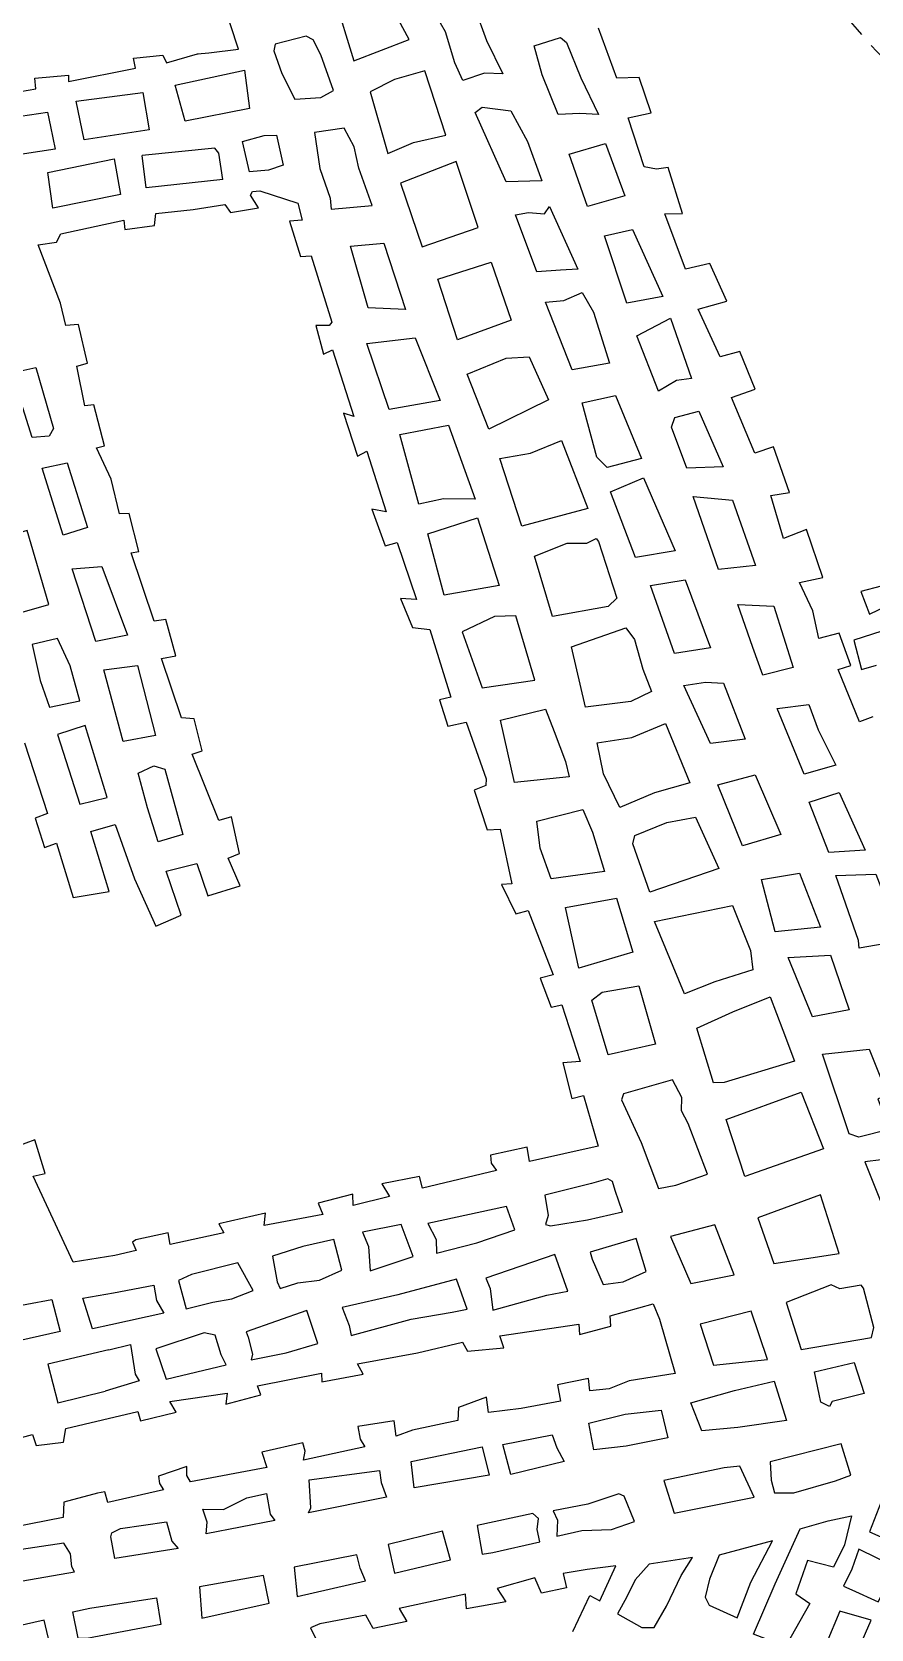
# Model space of a CAD drawing. Header units: inches. Extents: x 10131215 to 10153225, y 3476725 to 3491422.
# Drawn here: x 10145138 to 10145862, y 3484278 to 3485655 of the extents above; entities that cross this region are included whole.
import ezdxf

# ---------------------------------------------------------------- set-up
doc = ezdxf.new("R2010")
doc.units = ezdxf.units.IN
doc.header["$LTSCALE"] = 100
doc.header["$MEASUREMENT"] = 0
doc.linetypes.add('DASHED2', pattern=[0.375, 0.25, -0.125])
for name, color, linetype in [('ELEVATIONS-UPEER MASON-CONTOURS', 175, 'CONTINUOUS'), ('MINE WORKINGS-ADJACENT-GREGORY COAL-6690', 251, 'CONTINUOUS'), ('ROADS', 34, 'DASHED2')]:
    doc.layers.add(name, color=color, linetype=linetype)

msp = doc.modelspace()

# ---------------------------------------------------------------- linework, layer by layer
at = {"layer": 'ELEVATIONS-UPEER MASON-CONTOURS', "const_width": 5}
msp.add_lwpolyline([(10135978.9, 3483263.2, 0), (10135880.2, 3483248.3, 0.000547)], format="xyb", dxfattribs=at)
at = {"layer": 'MINE WORKINGS-ADJACENT-GREGORY COAL-6690'}
for p, q in [((10145299, 3485550.3), (10145295.6, 3485554.4)), ((10145302.6, 3485527.5), (10145299, 3485550.3))]:
    msp.add_line(p, q, dxfattribs=at)
at = {"layer": 'MINE WORKINGS-ADJACENT-GREGORY COAL-6690', "flags": 128}
for points in [[(10145280.8, 3485635.9), (10145290.5, 3485636.6), (10145316.1, 3485640), (10145295.8, 3485701.4)], [(10145863.4, 3485064.2), (10145851.9, 3485059.9), (10145833.5, 3485104.9), (10145844.3, 3485108.5), (10145834.2, 3485136.3), (10145816.9, 3485131.8), (10145811.6, 3485155.7), (10145800.2, 3485180.1), (10145820.3, 3485184.2), (10145806.2, 3485225.7), (10145786.2, 3485217.9), (10145775.2, 3485254.9), (10145791.5, 3485257.5), (10145777.5, 3485296.9), (10145761.6, 3485291.4), (10145741.4, 3485339.6), (10145761.7, 3485346.6), (10145748.7, 3485379.2), (10145731.6, 3485374.5), (10145712.6, 3485415.8), (10145737.3, 3485422.7), (10145722.6, 3485455), (10145701.7, 3485450.1), (10145683.8, 3485497.9), (10145699, 3485498.1), (10145686.7, 3485537.9), (10145676.7, 3485536.3), (10145666.1, 3485538.4), (10145652.3, 3485580.6), (10145672.1, 3485585), (10145661.6, 3485615.4), (10145642.4, 3485615), (10145626.6, 3485658)], [(10145094.7, 3485597.5), (10145141.2, 3485605.8), (10145140.2, 3485614.9), (10145169.3, 3485617.5), (10145169.5, 3485612.1), (10145227.2, 3485623.4), (10145225.3, 3485632), (10145250.8, 3485634.6), (10145253.8, 3485628.1), (10145280.8, 3485635.9), (10145281.1, 3485635.9)], [(10145295.6, 3485554.4), (10145232.8, 3485548.2)], [(10145302.6, 3485527.5), (10145236.5, 3485520.4), (10145232.8, 3485548.2)], [(10145131.4, 3485041.8), (10145151.1, 3484980.9), (10145140.7, 3484976.9), (10145148.7, 3484951.6), (10145159.1, 3484955.1), (10145173.3, 3484908.4), (10145204.5, 3484913.7), (10145188.5, 3484965.4), (10145209.6, 3484971.4), (10145226.4, 3484924.4), (10145244.8, 3484883.6), (10145266.7, 3484893.2), (10145253.7, 3484931), (10145280.1, 3484937.8), (10145289.6, 3484909.9), (10145317.6, 3484918.5), (10145307.2, 3484942.4), (10145316.8, 3484946.3), (10145310.1, 3484977.8), (10145299.2, 3484974.8), (10145276.1, 3485032.1), (10145284.7, 3485034.8), (10145277.9, 3485062.5), (10145267, 3485063.4), (10145249.7, 3485114.6), (10145262, 3485116.9), (10145253.4, 3485148), (10145243.2, 3485146.6), (10145223.5, 3485205.6), (10145229.9, 3485206.7), (10145221.8, 3485239.6), (10145213.4, 3485239.2), (10145206.3, 3485269.1), (10145193.4, 3485296.1), (10145200.4, 3485297.8), (10145191.1, 3485333.1), (10145183.4, 3485332.2), (10145176.6, 3485366.6), (10145185.8, 3485369), (10145178, 3485402.4), (10145167.2, 3485401.6), (10145162.5, 3485420.9), (10145143.3, 3485471.2), (10145159, 3485473.6), (10145162.6, 3485480.5), (10145217, 3485492.5), (10145218.1, 3485484.4), (10145243.6, 3485487.8), (10145244.8, 3485498.3), (10145277, 3485501.6), (10145304.2, 3485505.9), (10145309.2, 3485498.9), (10145333.2, 3485503), (10145326.5, 3485514.1), (10145328.1, 3485517.1), (10145334.4, 3485517.6), (10145367.3, 3485507.2), (10145371, 3485492.3), (10145359.9, 3485491.6), (10145369.5, 3485461.2), (10145378.7, 3485461.7), (10145396.5, 3485404.5), (10145394.3, 3485401.7), (10145382.7, 3485401.5), (10145389.5, 3485376.9), (10145397.1, 3485380.5), (10145415.6, 3485323), (10145406.5, 3485325.9), (10145418.7, 3485288.9), (10145426.7, 3485293.2), (10145443.4, 3485240.8), (10145431, 3485243.2), (10145442.5, 3485211.6), (10145452.8, 3485214.5), (10145469.5, 3485165.2), (10145455.8, 3485166.2), (10145466.3, 3485141.2), (10145481.1, 3485139.5), (10145499.2, 3485081), (10145489.5, 3485078.9), (10145496.6, 3485056.2), (10145512.5, 3485059.6), (10145529.6, 3485010.7), (10145529.3, 3485004.9), (10145519.4, 3485000.8), (10145530.6, 3484966.6), (10145541.8, 3484967.4), (10145551.9, 3484920.3), (10145542.9, 3484919.7), (10145555.3, 3484894.2), (10145566, 3484897.1), (10145587.6, 3484841.7), (10145576.4, 3484838.9), (10145585.8, 3484813.7), (10145595, 3484815.9), (10145610.7, 3484767), (10145595.9, 3484765.7), (10145603.5, 3484735.2), (10145613.6, 3484737.7), (10145626.3, 3484694), (10145567.2, 3484680.8), (10145565.1, 3484693), (10145533.4, 3484686.1), (10145533.9, 3484679.4), (10145538.7, 3484673), (10145474.9, 3484657.7), (10145472.3, 3484667.7), (10145439.7, 3484661.4), (10145446.3, 3484650.7), (10145414.9, 3484642.9), (10145414.8, 3484652.7), (10145384.9, 3484644.9), (10145388.9, 3484635), (10145338.2, 3484625.5), (10145339.2, 3484636.1), (10145299.2, 3484626.9), (10145303.3, 3484619.1), (10145257.2, 3484609.2), (10145255.3, 3484619.2), (10145227.5, 3484613.2), (10145224.5, 3484611.1), (10145227.7, 3484604.1), (10145209.2, 3484599.6), (10145173.4, 3484593.9), (10145139, 3484668.1), (10145149.2, 3484670.4), (10145140.2, 3484699.3), (10145124.9, 3484693.7)], [(10145870.5, 3485176.7), (10145852.9, 3485172.2), (10145860.4, 3485152.7), (10145876.6, 3485160.4)], [(10145894.5, 3485145.6), (10145847.1, 3485130.2), (10145853.6, 3485105), (10145866.4, 3485108.7)], [(10145208.1, 3484567.5), (10145243, 3484574), (10145245.2, 3484560.8), (10145251.7, 3484550.1), (10145205.8, 3484539.8)], [(10145090.8, 3484432.4), (10145138.4, 3484445.3), (10145141.5, 3484435.8), (10145165.1, 3484438.6), (10145167, 3484450.5), (10145198.8, 3484457.9), (10145229.1, 3484465.2), (10145231.6, 3484457.2), (10145262.2, 3484464.5), (10145256.8, 3484473.7), (10145306.3, 3484480.9), (10145305.2, 3484471.6), (10145335.3, 3484479.5), (10145332.4, 3484487.2), (10145387.6, 3484498.3), (10145387.9, 3484490.8), (10145423.7, 3484497.3), (10145418.7, 3484506.4), (10145470.4, 3484515.7), (10145509.3, 3484524.9), (10145513.6, 3484517.1), (10145545, 3484520), (10145541.5, 3484530.5), (10145609.7, 3484540.5), (10145610.3, 3484531.6), (10145637.2, 3484538.7), (10145636.6, 3484547.6), (10145673.7, 3484557.9), (10145679.3, 3484544.8), (10145692.9, 3484498), (10145653.2, 3484491.6), (10145635.8, 3484484.6), (10145619.2, 3484483), (10145618.1, 3484493.5), (10145591.4, 3484488.2), (10145593.9, 3484474), (10145560, 3484467.8), (10145531.8, 3484464.2), (10145529.9, 3484477.6), (10145506, 3484468.6), (10145505.2, 3484457.3), (10145466.1, 3484449.2), (10145452, 3484444), (10145450.4, 3484457.1), (10145419.1, 3484452.2), (10145421.1, 3484441.4), (10145425, 3484434.7), (10145372.2, 3484423.1), (10145373.7, 3484431.1), (10145371.6, 3484438.3), (10145336.3, 3484430.1), (10145340.4, 3484417), (10145274.5, 3484404.5), (10145271.5, 3484410.1), (10145271.5, 3484417.7), (10145247.1, 3484409.5), (10145247.9, 3484403), (10145251.4, 3484397.5), (10145203.2, 3484386.7), (10145200.7, 3484395.8), (10145194.3, 3484394.7), (10145165.4, 3484386.9), (10145164.8, 3484373.7), (10145122.1, 3484365.5)], [(10145205.8, 3484539.8), (10145190.1, 3484536.4), (10145181.7, 3484563), (10145208.1, 3484567.5)], [(10145204.1, 3484518.4), (10145151.4, 3484505.9), (10145160.2, 3484472.6), (10145200.9, 3484482.8)], [(10145204.1, 3484518.4), (10145222.9, 3484523), (10145227, 3484497.4), (10145230.3, 3484491.7), (10145200.9, 3484482.8)], [(10145604.4, 3484275.4), (10145619.2, 3484306.6), (10145627.8, 3484301.9), (10145641.5, 3484332.1), (10145616.9, 3484328.9), (10145596.1, 3484325.6), (10145599.1, 3484313.1), (10145577.5, 3484308.6), (10145571.7, 3484321.8), (10145539.3, 3484312.7), (10145546.6, 3484301.1), (10145512.8, 3484295), (10145511.8, 3484307.8), (10145454.8, 3484295.3), (10145461.2, 3484284.2), (10145432.2, 3484278.2), (10145425.8, 3484289.6), (10145386.2, 3484282.1), (10145378.2, 3484278.7), (10145384.1, 3484266.3)], [(10145185.2, 3484269.4), (10145177.6, 3484269.6), (10145173, 3484292.4), (10145187.7, 3484295.5)], [(10145187.7, 3484295.5), (10145245.4, 3484304.4), (10145249.1, 3484281.4), (10145185.2, 3484269.4)]]:
    msp.add_lwpolyline(points, dxfattribs=at)
for points in [[(10145415.5, 3485629.8), (10145463.3, 3485648.2), (10145454, 3485665.3), (10145453, 3485687.5), (10145445.8, 3485703.8), (10145398.5, 3485685.2)], [(10145544.2, 3485618.5), (10145528.2, 3485619.3), (10145509.5, 3485612.8), (10145502.7, 3485628.1), (10145494.5, 3485654.8), (10145486.1, 3485669.8), (10145494.5, 3485670), (10145511.5, 3485671.7), (10145520, 3485674.9), (10145530.1, 3485647.4)], [(10145364.5, 3485596.7), (10145387, 3485598.3), (10145397.9, 3485604.2), (10145387.1, 3485635.1), (10145380.5, 3485647.8), (10145374.3, 3485651), (10145347.6, 3485644.2), (10145346.4, 3485638.5), (10145353.4, 3485619)], [(10145626.7, 3485583.6), (10145610.6, 3485584.3), (10145591.9, 3485583.5), (10145578.1, 3485617.7), (10145571.2, 3485642.8), (10145594, 3485649.9), (10145598.9, 3485645.6), (10145611.3, 3485615.2)], [(10145325.5, 3485588.7), (10145270.1, 3485577.8), (10145261.5, 3485608.9), (10145321.1, 3485621.9)], [(10145445, 3485550), (10145467.1, 3485559.4), (10145495, 3485565.6), (10145476.8, 3485621.2), (10145450.6, 3485613.6), (10145429.7, 3485603)], [(10145233.4, 3485602.4), (10145238.9, 3485570.4), (10145182.9, 3485561.7), (10145176.1, 3485594.9)], [(10145577.8, 3485526.2), (10145547, 3485525.5), (10145520.2, 3485585.3), (10145526.4, 3485589.8), (10145551.1, 3485586.8), (10145565.4, 3485560.2)], [(10145151.2, 3485585.5), (10145153.9, 3485573.2), (10145157.9, 3485553.6), (10145100.8, 3485545.1), (10145096.5, 3485577.6)], [(10145319.6, 3485560.4), (10145338.1, 3485565.3), (10145348.8, 3485565.8), (10145354.7, 3485539.9), (10145341.9, 3485535.4), (10145325.5, 3485534.2)], [(10145395.9, 3485502), (10145431.3, 3485505), (10145420, 3485537.3), (10145415.7, 3485555.8), (10145407.2, 3485571.7), (10145381.5, 3485567.9), (10145386.2, 3485537.1), (10145395, 3485511.3)], [(10145649.4, 3485513.4), (10145617.2, 3485504.3), (10145601.4, 3485549.2), (10145632.6, 3485558.5)], [(10145208.9, 3485545.4), (10145214.3, 3485514.5), (10145155.9, 3485502.9), (10145151.4, 3485533.4)], [(10145474.4, 3485469.5), (10145522.9, 3485486), (10145503.7, 3485542.9), (10145455.8, 3485524.4)], [(10145608.8, 3485450.2), (10145593.9, 3485449.2), (10145573.4, 3485447.8), (10145555.1, 3485497.1), (10145566.2, 3485499), (10145580, 3485498), (10145584.4, 3485504.1)], [(10145651.2, 3485420.9), (10145631.9, 3485478.8), (10145655.9, 3485484.4), (10145682.2, 3485426.6)], [(10145427.9, 3485416.7), (10145412.7, 3485469.9), (10145441.4, 3485472.6), (10145460.2, 3485415.5)], [(10145551.4, 3485406.2), (10145505, 3485389.3), (10145488, 3485441.5), (10145534.1, 3485456.1)], [(10145636.1, 3485369.2), (10145604, 3485363.3), (10145581, 3485421.8), (10145596.8, 3485423.1), (10145612.6, 3485430.1), (10145622.3, 3485413.2)], [(10145706.9, 3485355.8), (10145693.9, 3485354.1), (10145678.5, 3485344.9), (10145659.7, 3485392.8), (10145688.7, 3485407.8)], [(10145446, 3485329.2), (10145426.7, 3485386.1), (10145468.4, 3485391.1), (10145490, 3485336.8)], [(10145583.6, 3485337.5), (10145532.1, 3485312.1), (10145513.3, 3485359.6), (10145547.1, 3485373.4), (10145566.7, 3485374.7)], [(10145156.4, 3485312.7), (10145152.8, 3485306.1), (10145137.9, 3485304.9), (10145120.4, 3485360.7), (10145141.3, 3485365.5)], [(10145634.2, 3485279.3), (10145625.1, 3485288), (10145612.5, 3485334.8), (10145641.4, 3485341.3), (10145663.7, 3485287)], [(10145702.8, 3485278.6), (10145689.7, 3485313.8), (10145692.4, 3485322.4), (10145713.1, 3485327.6), (10145734.1, 3485279.7)], [(10145520.2, 3485251.8), (10145492.9, 3485252.2), (10145471.6, 3485247.6), (10145455.2, 3485307.7), (10145497.3, 3485315.6)], [(10145560.6, 3485228.7), (10145541.4, 3485286.9), (10145568.1, 3485291.6), (10145594.7, 3485302.5), (10145617.5, 3485243.7)], [(10145185.8, 3485227.3), (10145164.9, 3485220.8), (10145146.5, 3485278.5), (10145168.3, 3485283.2)], [(10145692.7, 3485207.3), (10145658.5, 3485201.7), (10145637, 3485258.1), (10145665.5, 3485270.2)], [(10145762.1, 3485194.6), (10145730.2, 3485191.1), (10145708.4, 3485254.1), (10145742.2, 3485250.9)], [(10145541, 3485177.5), (10145493.5, 3485169.1), (10145479.5, 3485222), (10145522.2, 3485235.9)], [(10145133.7, 3485224.7), (10145110.8, 3485217.9), (10145129.5, 3485154.3), (10145152.3, 3485161)], [(10145587.1, 3485150.7), (10145571.4, 3485202.7), (10145599.7, 3485214), (10145616.7, 3485213.8), (10145624.5, 3485217.9), (10145626.7, 3485215.3), (10145642.6, 3485166.6), (10145635, 3485159.2)], [(10145220.3, 3485134.5), (10145192.8, 3485129.1), (10145172.5, 3485191.7), (10145198.1, 3485193.9)], [(10145692.1, 3485118.8), (10145671.4, 3485177.3), (10145701.3, 3485182.2), (10145723.4, 3485123.8)], [(10145768.5, 3485100.2), (10145759.8, 3485124), (10145746.9, 3485160.9), (10145777.9, 3485159.6), (10145794.7, 3485106.8)], [(10145526.3, 3485089.3), (10145571.7, 3485095.8), (10145555.2, 3485151.3), (10145536.8, 3485150.7), (10145509, 3485137.4)], [(10145615.4, 3485072.6), (10145603.3, 3485124.5), (10145650.3, 3485141), (10145657.6, 3485130.8), (10145664.8, 3485105.2), (10145672.3, 3485086), (10145654.5, 3485077.5)], [(10145159.9, 3485131.6), (10145138.1, 3485126.5), (10145144.8, 3485095.6), (10145153.1, 3485072.5), (10145179, 3485078), (10145170.7, 3485108.1)], [(10145244.5, 3485048.2), (10145216.5, 3485042.8), (10145199.8, 3485104.7), (10145228.9, 3485108.4)], [(10145723.4, 3485041.2), (10145700.3, 3485091.2), (10145718.9, 3485094.1), (10145734.4, 3485093.1), (10145753.3, 3485044.9)], [(10145601.2, 3485012.4), (10145554.3, 3485007.5), (10145542, 3485061.4), (10145580.8, 3485070.7), (10145588.5, 3485051.6), (10145598.1, 3485025.6)], [(10145804.1, 3485014.7), (10145780.8, 3485071.3), (10145808, 3485074.8), (10145816.3, 3485053.1), (10145831.4, 3485022.4)], [(10145183.8, 3485056.6), (10145159.9, 3485048.9), (10145179.2, 3484989), (10145202.8, 3484994.6)], [(10145645.2, 3484985.9), (10145630.9, 3485015.1), (10145625.6, 3485041.8), (10145655.3, 3485046.3), (10145684.6, 3485058.4), (10145705.4, 3485007.3), (10145675.1, 3484998.6)], [(10145246.6, 3484956.5), (10145237.6, 3484985.6), (10145229.5, 3485015.5), (10145242.9, 3485022), (10145252.5, 3485019.1), (10145268, 3484962.7)], [(10145784, 3484962.7), (10145751, 3484952.8), (10145729.5, 3485005.5), (10145761.8, 3485014.3)], [(10145856.8, 3484949.1), (10145825.4, 3484947.2), (10145808.5, 3484990.6), (10145834.4, 3484999)], [(10145631.7, 3484930.8), (10145585.8, 3484924.5), (10145576.4, 3484950.8), (10145573.5, 3484974.1), (10145613, 3484984.4), (10145621.4, 3484964.8)], [(10145670.9, 3484913.1), (10145656.3, 3484954.8), (10145658, 3484961.9), (10145685.7, 3484973), (10145710.3, 3484977.6), (10145730.5, 3484933.5)], [(10145779, 3484878.9), (10145767.3, 3484923.8), (10145800.1, 3484929.4), (10145818.2, 3484882.8)], [(10145851.6, 3484864.7), (10145851.1, 3484871.4), (10145831.3, 3484927.5), (10145866, 3484928.5), (10145888, 3484871)], [(10145656.2, 3484861.2), (10145609.6, 3484847.5), (10145598.2, 3484899.7), (10145642.1, 3484907.7)], [(10145700.9, 3484825.2), (10145674.9, 3484887.7), (10145742.3, 3484901.6), (10145757.7, 3484862.8), (10145759.8, 3484846.1), (10145727, 3484835.6)], [(10145826.8, 3484858.7), (10145843, 3484811.5), (10145811.2, 3484805.4), (10145790.4, 3484856.7)], [(10145675.9, 3484781.9), (10145634.9, 3484772.7), (10145620.9, 3484819.8), (10145629.7, 3484826.8), (10145661.5, 3484832.2)], [(10145795.7, 3484767.2), (10145735, 3484748.9), (10145725.8, 3484748.7), (10145711.4, 3484795.6), (10145742.5, 3484809.8), (10145774.7, 3484822.7), (10145785.7, 3484794.1)], [(10145843, 3484704.7), (10145819.8, 3484773.3), (10145860.1, 3484777.7), (10145876.3, 3484737.5), (10145867.7, 3484734.9), (10145877.5, 3484708.3), (10145851.3, 3484701.7)], [(10145678.4, 3484657.5), (10145693.4, 3484660.4), (10145720.7, 3484669.8), (10145703.9, 3484713.5), (10145698.4, 3484724.3), (10145698.6, 3484735.9), (10145690.6, 3484751.3), (10145648.2, 3484739), (10145646.6, 3484733.9), (10145663.5, 3484697)], [(10145752.8, 3484667.8), (10145736.7, 3484717), (10145801.6, 3484740.6), (10145820.8, 3484691.6)], [(10145856.4, 3484680.4), (10145872, 3484641.6), (10145906.4, 3484648.7), (10145891.5, 3484680.4), (10145884.7, 3484683.9)], [(10145580.3, 3484651.6), (10145583.2, 3484634.3), (10145580.8, 3484626.4), (10145585.1, 3484625.4), (10145617.1, 3484630.5), (10145647.3, 3484637.3), (10145641.1, 3484655.8), (10145638.6, 3484663.4), (10145634.6, 3484665.7), (10145620.7, 3484661.8)], [(10145764, 3484632.3), (10145778, 3484592.7), (10145834.2, 3484601.5), (10145818.2, 3484652)], [(10145479.3, 3484627.2), (10145486.5, 3484613.5), (10145486.8, 3484601.7), (10145521.8, 3484610.5), (10145554.6, 3484621.8), (10145547.4, 3484642)], [(10145423.1, 3484619.7), (10145428.2, 3484607.6), (10145429.5, 3484586.6), (10145466.7, 3484598.9), (10145456.4, 3484626.3)], [(10145688.9, 3484616.1), (10145706.3, 3484575.6), (10145743.6, 3484583.1), (10145727, 3484626.2)], [(10145345.4, 3484599.2), (10145349.4, 3484576.9), (10145351.9, 3484571.2), (10145367.3, 3484576.1), (10145386, 3484578.3), (10145405.2, 3484587), (10145398.4, 3484613.6), (10145371.5, 3484607.5)], [(10145619.4, 3484602.6), (10145621.2, 3484596.6), (10145630.6, 3484574.7), (10145648, 3484577), (10145667.8, 3484585.8), (10145659.2, 3484614.5)], [(10145529.4, 3484580.1), (10145533.1, 3484571.3), (10145535.6, 3484552.7), (10145582, 3484565.5), (10145600.2, 3484568.9), (10145589, 3484600.5)], [(10145264.2, 3484578.1), (10145271, 3484553.7), (10145294, 3484559.5), (10145310.3, 3484562.4), (10145328.6, 3484569.6), (10145315.6, 3484593.5), (10145275.6, 3484583.3)], [(10145405.5, 3484555), (10145411.4, 3484539.3), (10145413.3, 3484530.8), (10145465, 3484544.9), (10145500.4, 3484550.9), (10145513.4, 3484553.4), (10145504.2, 3484579.3), (10145453.5, 3484565.8)], [(10145788.6, 3484559.3), (10145801.4, 3484518.7), (10145862.1, 3484528.9), (10145864.3, 3484537.7), (10145855.2, 3484571.4), (10145853.4, 3484574.2), (10145834.9, 3484571), (10145827.5, 3484574.4)], [(10145155, 3484561.8), (10145162.2, 3484534.2), (10145075.2, 3484514.6), (10145068.5, 3484545.8)], [(10145322.7, 3484533.9), (10145324.3, 3484529.3), (10145328.2, 3484514.7), (10145327.1, 3484509.6), (10145357.3, 3484515.9), (10145384.6, 3484523.7), (10145375.1, 3484552.4)], [(10145714.5, 3484540.6), (10145725.8, 3484505.2), (10145772.6, 3484509.9), (10145758.5, 3484551.8)], [(10145244.6, 3484519.2), (10145253.7, 3484493), (10145305.5, 3484505.4), (10145301.1, 3484514.1), (10145296, 3484531), (10145286.5, 3484533)], [(10145847.2, 3484507.5), (10145855.9, 3484480.6), (10145828.4, 3484473.7), (10145826.1, 3484469.4), (10145818.6, 3484473.2), (10145817.1, 3484480.2), (10145813.1, 3484499.4)], [(10145778.1, 3484491.2), (10145788.9, 3484457.5), (10145746.8, 3484451.5), (10145715.9, 3484448.6), (10145706.3, 3484472.7), (10145743.9, 3484483.4)], [(10145680.8, 3484466.4), (10145686.6, 3484442.6), (10145650.4, 3484435.3), (10145622.5, 3484432), (10145618.2, 3484455.1), (10145649.6, 3484462.9)], [(10145586.6, 3484445.2), (10145590.8, 3484433.8), (10145597.1, 3484422.1), (10145550.9, 3484410.9), (10145544.2, 3484436.6)], [(10145526.2, 3484434.8), (10145532.3, 3484410.3), (10145467.7, 3484399.3), (10145464.9, 3484422.2)], [(10145774.9, 3484421.7), (10145775.5, 3484406), (10145778.5, 3484395), (10145795.2, 3484395.1), (10145831.1, 3484405.5), (10145844.5, 3484410.2), (10145835.9, 3484437.2)], [(10145683.1, 3484405.8), (10145692, 3484377.5), (10145760.9, 3484391.4), (10145748.7, 3484418), (10145735.2, 3484416.5)], [(10145437.6, 3484414.4), (10145439, 3484404.1), (10145443.6, 3484391.4), (10145376.4, 3484377.9), (10145378.4, 3484382), (10145377.1, 3484406.3)], [(10145340.3, 3484394.6), (10145343.3, 3484376.7), (10145347.4, 3484371.1), (10145288, 3484359.8), (10145288.9, 3484369.7), (10145285.4, 3484381), (10145303.2, 3484380.8), (10145323.2, 3484390.6)], [(10145587.6, 3484379.5), (10145591.2, 3484371.4), (10145590.6, 3484357.6), (10145612.2, 3484362.6), (10145638, 3484363.3), (10145657.6, 3484370.3), (10145648.9, 3484392.1), (10145644.1, 3484394.3), (10145617.5, 3484385.4)], [(10145522, 3484366.8), (10145526.2, 3484342.3), (10145535.4, 3484343.7), (10145575.9, 3484352.7), (10145573.7, 3484363.4), (10145574.8, 3484372.8), (10145570.1, 3484377.2)], [(10145860.4, 3484361.3), (10145887.8, 3484349.4), (10145909.1, 3484387), (10145887, 3484387.2), (10145870.5, 3484387.3)], [(10145254, 3484370.1), (10145258.4, 3484353.4), (10145264.1, 3484347), (10145209.3, 3484338.3), (10145205.9, 3484357.2), (10145206.8, 3484360.6), (10145214.1, 3484364.4)], [(10145445.3, 3484350.4), (10145450.7, 3484325.7), (10145499, 3484337.4), (10145492.1, 3484362.1)], [(10145787.9, 3484262.5), (10145760.5, 3484273.2), (10145779.2, 3484316.5), (10145800.7, 3484363.9), (10145824.7, 3484371), (10145844.9, 3484375.2), (10145838.9, 3484350.2), (10145829.4, 3484331.1), (10145807, 3484336.6), (10145797, 3484308.1), (10145809.1, 3484299.5)], [(10145174.6, 3484326.8), (10145172.1, 3484331.2), (10145171, 3484342.6), (10145165.2, 3484351.7), (10145115.3, 3484344.3), (10145123.4, 3484317.9)], [(10145718.8, 3484305.2), (10145722, 3484298.1), (10145746.2, 3484287.2), (10145758.1, 3484318.1), (10145776.7, 3484353.6), (10145730.9, 3484341.4), (10145722.4, 3484320.7)], [(10145364, 3484331), (10145366.7, 3484305.8), (10145425.6, 3484319.1), (10145420.9, 3484330.1), (10145418, 3484341.7)], [(10145643, 3484290.8), (10145664.1, 3484279), (10145674.6, 3484278.8), (10145685.4, 3484297.2), (10145698.1, 3484323.9), (10145707.8, 3484339.2), (10145670.3, 3484333.6), (10145658.2, 3484320.1), (10145651, 3484305.5)], [(10145838, 3484314.5), (10145845.2, 3484311.3), (10145868, 3484301.1), (10145883.4, 3484330.8), (10145851.4, 3484346.4), (10145845.2, 3484329.1)], [(10145282.3, 3484314.1), (10145284.5, 3484287.1), (10145342.6, 3484299.8), (10145337.5, 3484323.7)], [(10145808.8, 3484236.5), (10145833.2, 3484228.3), (10145849.2, 3484256.3), (10145861.8, 3484285.3), (10145834.8, 3484293), (10145823.2, 3484264.9)], [(10145099.7, 3484274.4), (10145102.8, 3484251.6), (10145154.4, 3484259.8), (10145148.3, 3484285.3)]]:
    msp.add_lwpolyline(points, close=True, dxfattribs=at)
at = {"layer": 'ROADS', "flags": 128}
msp.add_lwpolyline([(10145422.4, 3486111.2, 0.017696), (10145406.1, 3486028.7, 0.175224), (10145414.8, 3485983, 0.146711), (10145453.2, 3485947.5, 0.040541), (10145523.3, 3485920.1, -0.24406), (10145610.5, 3485835.3, 0.155144), (10145655.8, 3485773, 0.084772), (10145713.3, 3485744.1, -0.027046), (10145760.4, 3485727, -0.118791), (10145841.9, 3485666.2, 0.038414), (10145911.1, 3485594.9, 0.049183), (10145965.3, 3485555.8, 0.037261), (10146012, 3485533.1, -0.140463), (10146116.8, 3485452.3, -0.088238), (10146161.3, 3485362.2, 0.031037), (10146210.2, 3485226, 0.048728), (10146238.7, 3485174.4, 0.116203), (10146303, 3485115.9, 0.16463), (10146373.9, 3485103, 0.061455), (10146476.9, 3485131.4, -0.0276), (10146521.6, 3485147.1, -0.094918), (10146620.8, 3485156.3, 0.089226), (10146728.3, 3485165, 0.039366), (10146790, 3485186.6, -0.009042), (10146870.3, 3485220.5, -0.128682), (10146986.5, 3485235, -0.083976), (10147136.9, 3485188.5, -0.076663), (10147221.3, 3485128.3, 0.016657), (10147316.5, 3485063.3, -0.248806), (10147357.8, 3484990.8, -0.028786), (10147354.9, 3484887.3, 0.051645), (10147356.5, 3484801, 0.056324), (10147379.2, 3484705.8, -0.054169), (10147396.8, 3484633.3, -0.517486), (10147372.7, 3484610.9, -0.080533), (10147337.3, 3484624.7, 0.053248), (10147221.9, 3484676.9, 0.129739), (10147100, 3484684.3, -0.08877), (10147026.2, 3484682.7, -0.243724), (10146946.6, 3484741.3, -0.120367), (10146931, 3484811.7, 0.08355), (10146923.9, 3484860.1, 0.487312), (10146857.1, 3484884.6, 0.195987), (10146833.8, 3484852.5, -0.017155), (10146814.9, 3484785.4, -0.050536), (10146779.1, 3484703.2, -0.165728), (10146701.7, 3484633.7, -0.081457), (10146655.2, 3484622.4, 0.073447), (10146586.2, 3484606.7, -0.046482), (10146565.8, 3484600.8, 0.389898), (10146538.8, 3484564.8, 0.308362), (10146578, 3484518.1, -0.0009), (10146638.9, 3484500.9, -0.147529), (10146728.9, 3484443.1, -0.041261), (10146796.9, 3484349, 0.029387), (10146829.1, 3484302, 0.122166), (10146901.1, 3484245.2, -0.010301), (10146993.3, 3484201.2, -0.038821), (10147088.2, 3484143.9, -0.038005), (10147191.3, 3484057.5, -0.049732), (10147298.4, 3483930, -0.023703), (10147403.8, 3483758.7, -0.038644), (10147482.7, 3483585.4, -0.054103), (10147522.1, 3483426.1, -0.013919), (10147535, 3483305, -0.02181), (10147541.9, 3483109.9, -0.013482), (10147539.2, 3483035, -0.066874), (10147510.6, 3482890.5, -0.07581), (10147471.8, 3482816.1, -0.021763), (10147428.6, 3482762.2, 0.246186), (10147405.3, 3482665.4, 0.023218), (10147435.9, 3482563.5, 0.030807), (10147488.9, 3482438.2, 0.034279), (10147546.2, 3482340.5, 0.064303), (10147630.7, 3482245.5, 0.040545), (10147762.4, 3482148.6, 0.055942), (10147817.3, 3482122.6, -0.228612), (10147880.7, 3482060, -0.067688), (10147899.5, 3481970.7, 0.077372), (10147916.4, 3481897.4, 0.222444), (10147977.9, 3481839.8, 0.130653), (10148050.7, 3481835.8, 0.075902), (10148140.1, 3481869.2, 0.048977), (10148205.1, 3481914.3, -0.195185), (10148290, 3481942.3, -0.131323), (10148330.8, 3481928.4, 11.437793)], format="xyb", dxfattribs=at)

doc.saveas('drawing.dxf')
